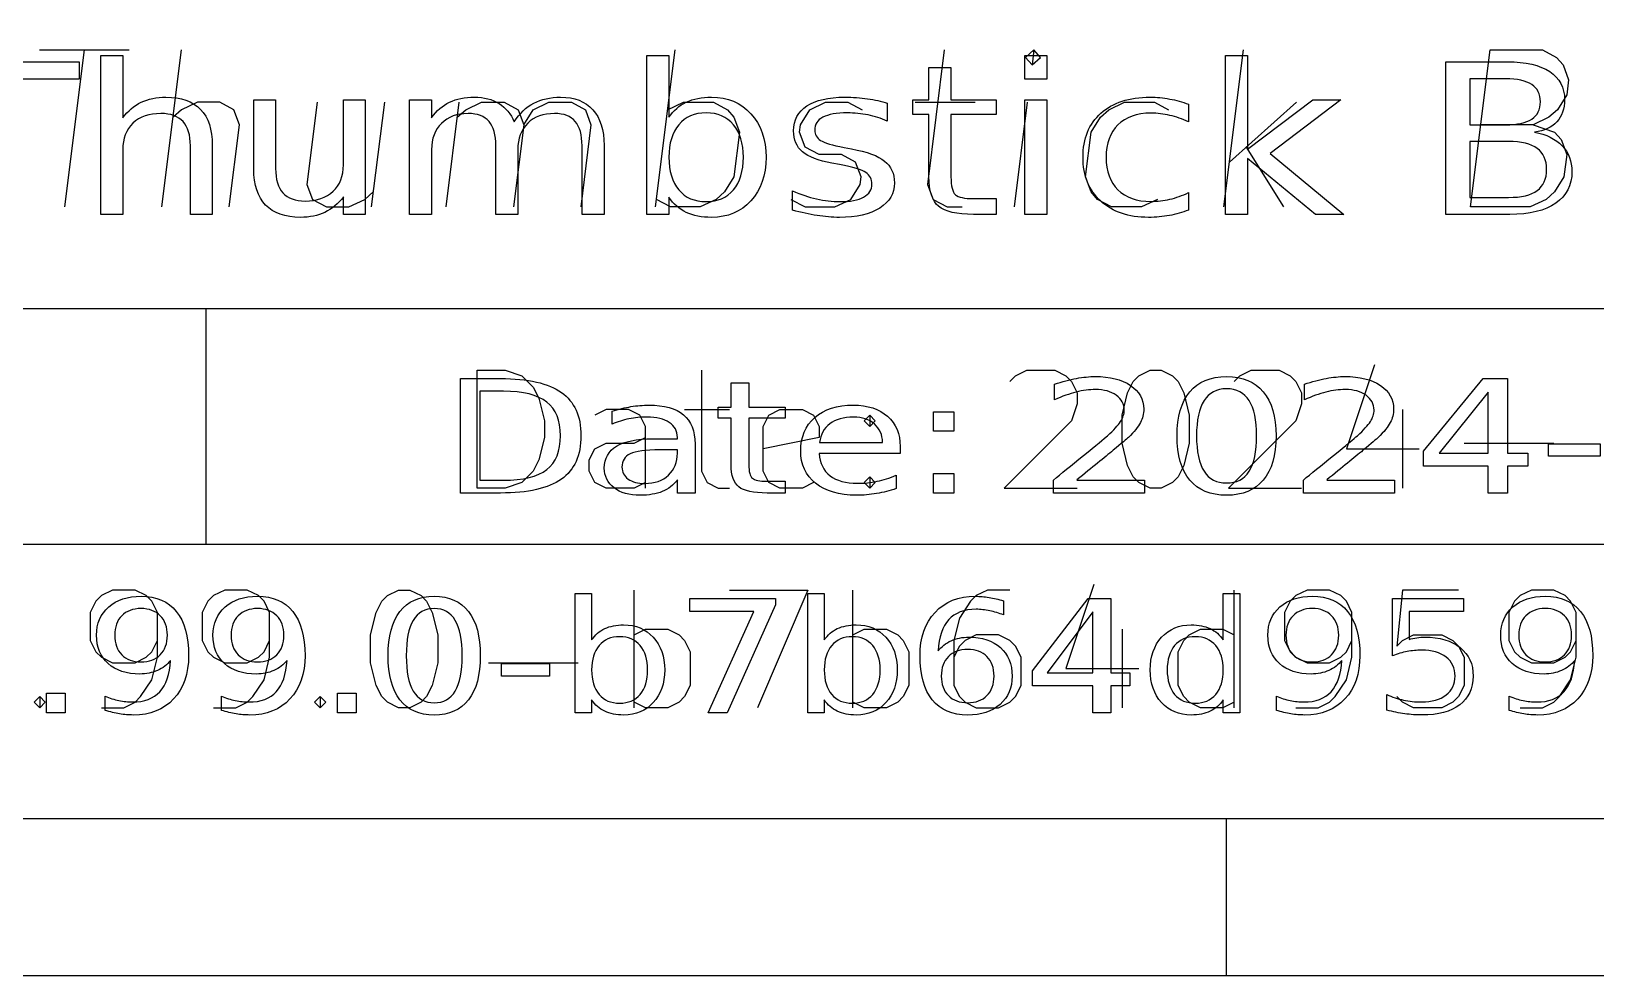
# Model space of a CAD drawing. Header units: millimetres. Extents: x 10 to 287, y 10 to 200.
# Drawn here: x 194.78 to 214.71, y 10 to 22.03 of the extents above; entities that cross this region are included whole.
import ezdxf

# ---------------------------------------------------------------- set-up
doc = ezdxf.new("R2010")
doc.units = ezdxf.units.MM
doc.layers.get('0').update_dxf_attribs({"linetype": 'CONTINUOUS'})

msp = doc.modelspace()

# ---------------------------------------------------------------- linework, layer by layer
at = {"color": 7}
for points in [[(10, 200.0072), (287.0022, 200.0072), (287.0022, 10), (10, 10)], [(12, 198.0072), (285.0022, 198.0072), (285.0022, 12), (12, 12)], [(177.0022, 44), (285.0022, 44), (285.0022, 12), (177.0022, 12)], [(207.43436, 21.72605), (207.71316, 21.72605), (207.71316, 21.42266), (207.43436, 21.42266)], [(209.99209, 21.72605), (210.27242, 21.72605), (210.27242, 20.52942), (211.10429, 21.15834), (211.46037, 21.15834), (210.56031, 20.47604), (211.49825, 19.69998), (211.13459, 19.69998), (210.27242, 20.41223), (210.27242, 19.69998), (209.99209, 19.69998)], [(193.47742, 21.64402), (195.39117, 21.64402), (195.39117, 21.42266), (194.58809, 21.42266), (194.58809, 19.69998), (194.2805, 19.69998), (194.2805, 21.42266), (193.47742, 21.42266)], [(198.31409, 21.19349)], [(207.43436, 21.15834), (207.71316, 21.15834), (207.71316, 19.69998), (207.43436, 19.69998)], [(209.51782, 21.10238)], [(200.92933, 20.87839)], [(197.08526, 20.5802)], [(203.84928, 20.42786)], [(197.61248, 20.27552)], [(200.458, 16.2139), (200.458, 17.7139), (200.8152, 17.7139), (201.0295, 17.6424), (201.1723, 17.4996), (201.2437, 17.3567), (201.3152, 17.071), (201.3152, 16.8567), (201.2437, 16.571), (201.1723, 16.4282), (201.0295, 16.2853), (200.8152, 16.2139)], [(209.0295, 17.7139), (209.1723, 17.7139), (209.3152, 17.6424), (209.3866, 17.571), (209.458, 17.4282), (209.5295, 17.1424), (209.5295, 16.7853), (209.458, 16.4996), (209.3866, 16.3567), (209.3152, 16.2853), (209.1723, 16.2139), (209.0295, 16.2139), (208.8866, 16.2853), (208.8152, 16.3567), (208.7437, 16.4996), (208.6723, 16.7853), (208.6723, 17.1424), (208.7437, 17.4282), (208.8152, 17.571), (208.8866, 17.6424)], [(210.00377, 17.63432)], [(213.2717, 17.60795), (213.58188, 17.60795), (213.58188, 16.65776), (213.842, 16.65776), (213.842, 16.4937), (213.58188, 16.4937), (213.58188, 16.14995), (213.33642, 16.14995), (213.33642, 16.4937), (212.51334, 16.4937), (212.51334, 16.68413)], [(210.00377, 17.47807)], [(213.3364, 17.43608), (212.7136, 16.65776), (213.3364, 16.65776)], [(206.27302, 17.18413), (206.5307, 17.18413), (206.5307, 16.93608), (206.27302, 16.93608)], [(205.84683, 16.74177)], [(214.10455, 16.77788), (214.76278, 16.77788), (214.76278, 16.61772), (214.10455, 16.61772)], [(206.27302, 16.39799), (206.5307, 16.39799), (206.5307, 16.14995), (206.27302, 16.14995)], [(208.09751, 16.31602)], [(211.27984, 16.31602)], [(199.458, 14.9139), (199.6009, 14.9139), (199.7437, 14.8424), (199.8152, 14.771), (199.8866, 14.6282), (199.958, 14.3424), (199.958, 13.9853), (199.8866, 13.6996), (199.8152, 13.5567), (199.7437, 13.4853), (199.6009, 13.4139), (199.458, 13.4139), (199.3152, 13.4853), (199.2437, 13.5567), (199.1723, 13.6996), (199.1009, 13.9853), (199.1009, 14.3424), (199.1723, 14.6282), (199.2437, 14.771), (199.3152, 14.8424)], [(199.9116, 14.83438)], [(203.16558, 14.80804), (204.2582, 14.80804), (204.2582, 14.72404), (203.64132, 13.35001), (203.40117, 13.35001), (203.98163, 14.64201), (203.16558, 14.64201)], [(208.24061, 14.80804), (208.5297, 14.80804), (208.5297, 13.85785), (208.77212, 13.85785), (208.77212, 13.69378), (208.5297, 13.69378), (208.5297, 13.35003), (208.30093, 13.35003), (208.30093, 13.69378), (207.53382, 13.69378), (207.53382, 13.88421)], [(199.9116, 14.67813)], [(208.30091, 14.63617), (207.72045, 13.85785), (208.30091, 13.85785)], [(206.70636, 14.15765)], [(209.96149, 14.2777)], [(196.17733, 13.99844)], [(197.66034, 13.99844)], [(200.76749, 13.97793), (201.38096, 13.97793), (201.38096, 13.81778), (200.76749, 13.81778)], [(211.09622, 13.99847)], [(214.06224, 13.99847)], [(202.62951, 13.89593)], [(205.59211, 13.89593)], [(209.24787, 13.89593)], [(194.97203, 13.59805), (195.21218, 13.59805), (195.21218, 13.35), (194.97203, 13.35)], [(198.67899, 13.59805), (198.91914, 13.59805), (198.91914, 13.35), (198.67899, 13.35)]]:
    msp.add_lwpolyline(points, close=True, dxfattribs=at)
for points in [[(194.8844, 21.7956), (196.0273, 21.7956)], [(195.2058, 19.7956), (195.4558, 21.7956)], [(195.94428, 20.52421), (195.94428, 19.69998), (195.66396, 19.69998), (195.66396, 21.72605), (195.94428, 21.72605), (195.94428, 20.93177)], [(196.4439, 19.7956), (196.6939, 21.7956)], [(202.90074, 19.91874), (202.90074, 19.69998), (202.62042, 19.69998), (202.62042, 21.72605), (202.90074, 21.72605), (202.90074, 20.93698)], [(202.7296, 19.7956), (202.9796, 21.7956)], [(206.4082, 21.7956), (206.1939, 20.0813), (206.2654, 19.8908), (206.4439, 19.7956), (206.6344, 19.7956)], [(207.5511, 21.7956), (207.4439, 21.7003), (207.5273, 21.6051), (207.6344, 21.7003), (207.5511, 21.7956), (207.5273, 21.6051)], [(209.9677, 19.7956), (210.2177, 21.7956)], [(213.9082, 20.8432), (214.182, 20.7479), (214.2654, 20.6527), (214.3368, 20.4622), (214.3011, 20.1765), (214.182, 19.986), (214.0749, 19.8908), (213.8725, 19.7956), (213.1106, 19.7956), (213.3606, 21.7956), (214.0273, 21.7956), (214.2058, 21.7003), (214.2892, 21.6051), (214.3606, 21.4146), (214.3368, 21.2241), (214.2177, 21.0337), (214.1106, 20.9384), (213.9082, 20.8432), (213.2416, 20.8432)], [(206.21311, 20.18044), (206.21311, 20.97212), (206.00855, 20.97212), (206.00855, 21.15832), (206.21311, 21.15832), (206.21311, 21.57238), (206.49339, 21.5724)], [(206.49339, 21.5724), (206.49339, 21.15834), (207.06767, 21.15834), (207.06767, 20.97214), (206.49339, 20.97214), (206.49339, 20.18046)], [(213.61047, 19.69998), (212.7983, 19.69998), (212.79833, 21.64402)], [(212.79833, 21.64402), (213.5802, 21.64402)], [(213.10441, 21.42787), (213.10441, 20.84193), (213.55747, 20.84193)], [(213.55747, 21.42784), (213.10441, 21.42787)], [(197.3011, 19.7956), (197.432, 20.8432), (197.3606, 21.0337), (197.182, 21.1289), (196.8963, 21.1289), (196.6939, 21.0337), (196.5868, 20.9384)], [(197.61253, 20.27551), (197.61253, 21.15834), (197.89133, 21.15834), (197.89133, 20.28463)], [(198.4201, 21.1289), (198.2892, 20.0813), (198.3606, 19.8908), (198.5392, 19.7956), (198.8249, 19.7956), (199.0273, 19.8908), (199.1344, 19.986)], [(198.75497, 20.3315), (198.75497, 21.15834), (199.03378, 21.15834), (199.03378, 19.69998), (198.75497, 19.69998), (198.75497, 19.92395)], [(199.2773, 21.1289), (199.1106, 19.7956)], [(199.87775, 20.52419), (199.87775, 19.69996), (199.59743, 19.69996), (199.59743, 21.15832), (199.87775, 21.15832), (199.87775, 20.93175)], [(200.063, 19.7956), (200.2296, 21.1289)], [(200.2058, 20.9384), (200.313, 21.0337), (200.5154, 21.1289), (200.8011, 21.1289), (200.9796, 21.0337), (201.0511, 20.8432), (200.9201, 19.7956)], [(201.0511, 20.8432), (201.1701, 21.0337), (201.3725, 21.1289), (201.6582, 21.1289), (201.8368, 21.0337), (201.9082, 20.8432), (201.7773, 19.7956)], [(202.8844, 21.0337), (203.0868, 21.1289), (203.4677, 21.1289), (203.6463, 21.0337), (203.7296, 20.9384), (203.8011, 20.7479), (203.7296, 20.1765), (203.6106, 19.986), (203.5035, 19.8908), (203.3011, 19.7956), (202.9201, 19.7956), (202.7415, 19.8908)], [(204.4558, 19.8908), (204.6344, 19.7956), (205.0154, 19.7956), (205.2177, 19.8908), (205.3368, 20.0813), (205.3487, 20.1765), (205.2773, 20.367), (205.0987, 20.4622), (204.813, 20.4622), (204.6344, 20.5575), (204.563, 20.7479), (204.5749, 20.8432), (204.6939, 21.0337), (204.8963, 21.1289), (205.182, 21.1289), (205.3606, 21.0337)], [(206.0392, 21.1289), (206.8011, 21.1289)], [(207.3011, 19.7956), (207.4677, 21.1289)], [(209.1225, 19.8908), (208.9201, 19.7956), (208.5392, 19.7956), (208.3606, 19.8908), (208.2773, 19.986), (208.2058, 20.1765), (208.2773, 20.7479), (208.3963, 20.9384), (208.5035, 21.0337), (208.7058, 21.1289), (209.0868, 21.1289), (209.2654, 21.0337)], [(210.8963, 21.1289), (210.0392, 20.367)], [(205.68273, 21.11537), (205.68273, 20.8888)], [(205.68278, 21.11526), (205.68273, 21.11537)], [(209.51782, 21.10235), (209.51782, 20.87838)], [(197.08522, 20.5802), (197.08522, 19.69998), (196.80641, 19.69998), (196.80641, 20.57239)], [(200.97635, 20.52419), (200.97635, 19.69996), (200.69602, 19.69996), (200.69602, 20.57237)], [(202.07493, 20.58018), (202.07493, 19.69996), (201.79461, 19.69996), (201.79461, 20.57237)], [(205.13123, 20.55282), (205.22673, 20.53462)], [(210.2535, 20.5575), (210.7296, 19.7956)], [(213.10441, 20.62838), (213.10441, 19.91613), (213.59535, 19.91613)], [(213.59535, 20.6283), (213.10441, 20.62838)], [(205.07519, 20.33401), (204.97819, 20.35351)], [(204.47669, 19.75331), (204.47669, 20.00071)], [(209.51782, 19.97726), (209.51782, 19.75591)], [(206.78133, 19.90049), (207.06771, 19.90049), (207.06771, 19.69996), (206.78133, 19.69996)], [(177.0022, 18.5), (285.0022, 18.5)], [(197.0022, 18.5), (197.0022, 15.5)], [(211.8866, 17.7853), (211.5295, 16.7139), (212.458, 16.7139)], [(200.24766, 17.60801), (200.75445, 17.60801)], [(200.75445, 16.15001), (200.24766, 16.15001), (200.24766, 17.60801)], [(203.3152, 17.7139), (203.3152, 16.4282), (203.3866, 16.2853), (203.5295, 16.2139), (203.6723, 16.2139)], [(203.69267, 16.51027), (203.69267, 17.10402), (203.52781, 17.10402), (203.52781, 17.24367), (203.69267, 17.24367), (203.69267, 17.55421), (203.91856, 17.55428)], [(203.91856, 17.55428), (203.91856, 17.24374), (204.3814, 17.24374), (204.3814, 17.10409), (203.91856, 17.10409), (203.91856, 16.51034)], [(207.2437, 17.571), (207.3152, 17.6424), (207.458, 17.7139), (207.8152, 17.7139), (207.958, 17.6424), (208.0295, 17.571), (208.1009, 17.4282), (208.1009, 17.2853), (208.0295, 17.071), (207.1723, 16.2139), (208.1009, 16.2139)], [(207.81293, 17.33846), (207.81293, 17.53768)], [(210.1009, 17.571), (210.1723, 17.6424), (210.3152, 17.7139), (210.6723, 17.7139), (210.8152, 17.6424), (210.8866, 17.571), (210.958, 17.4282), (210.958, 17.2853), (210.8866, 17.071), (210.0295, 16.2139), (210.958, 16.2139)], [(210.99536, 17.33846), (210.99536, 17.53768)], [(200.49434, 17.44591), (200.49434, 16.31212), (200.79231, 16.31212)], [(200.79231, 17.44591), (200.49434, 17.44591)], [(202.6009, 16.2139), (202.6009, 16.9996), (202.5295, 17.1424), (202.3866, 17.2139), (202.1009, 17.2139), (201.958, 17.1424)], [(202.17836, 17.0278), (202.17836, 17.19381)], [(203.1009, 17.2139), (203.6723, 17.2139)], [(204.7437, 16.2853), (204.6009, 16.2139), (204.3152, 16.2139), (204.1723, 16.2853), (204.1009, 16.4282), (204.1009, 16.9996), (204.1723, 17.1424), (204.3152, 17.2139), (204.6009, 17.2139), (204.7437, 17.1424), (204.8152, 16.9996), (204.8152, 16.8567), (204.1009, 16.7139)], [(205.458, 17.1424), (205.5295, 17.071), (205.458, 16.9996), (205.3866, 17.071), (205.458, 17.1424), (205.458, 16.9996)], [(212.2437, 17.2139), (212.2437, 16.2139)], [(202.6009, 16.2853), (202.458, 16.2139), (202.1009, 16.2139), (201.958, 16.2853), (201.8866, 16.4282), (201.8866, 16.571), (201.958, 16.7139), (202.1009, 16.7853), (202.458, 16.7853), (202.6009, 16.8567)], [(202.69371, 16.84029), (203.00877, 16.84029), (203.00877, 16.85789)], [(203.23347, 16.77401), (203.23347, 16.14999), (203.00877, 16.14999), (203.00877, 16.316)], [(203.23347, 16.77382), (203.23347, 16.77401)], [(205.84683, 16.74178), (205.84683, 16.65388), (204.8137, 16.65388)], [(204.82102, 16.79347), (205.62213, 16.79448)], [(213.0295, 16.7853), (214.1723, 16.7853)], [(203.00881, 16.65973), (203.00881, 16.69973), (202.7853, 16.69981)], [(205.458, 16.3567), (205.5295, 16.2853), (205.458, 16.2139), (205.3866, 16.2853), (205.458, 16.3567), (205.458, 16.2139)], [(205.79432, 16.37558), (205.79432, 16.20566)], [(204.1506, 16.30036), (204.38141, 16.30036), (204.38141, 16.14997), (204.1506, 16.14997)], [(208.09749, 16.31596), (208.95843, 16.31596), (208.95843, 16.14995), (207.80074, 16.14995), (207.80074, 16.31596)], [(211.27991, 16.31596), (212.14086, 16.31596), (212.14086, 16.14995), (210.98316, 16.14995), (210.98316, 16.31596)], [(177.0022, 15.5), (285.0022, 15.5)], [(208.3152, 14.9853), (207.958, 13.9139), (208.8866, 13.9139)], [(195.6723, 13.4139), (195.958, 13.4139), (196.1009, 13.4853), (196.1723, 13.5567), (196.3152, 13.771), (196.3866, 14.0567), (196.3866, 14.6282), (196.3152, 14.771), (196.2437, 14.8424), (196.1009, 14.9139), (195.8152, 14.9139), (195.6723, 14.8424), (195.6009, 14.771), (195.5295, 14.6282), (195.5295, 14.271), (195.6009, 14.1282), (195.6723, 14.0567), (195.8152, 13.9853), (196.1009, 13.9853), (196.2437, 14.0567), (196.3152, 14.1282), (196.3866, 14.271)], [(197.1009, 13.4139), (197.3866, 13.4139), (197.5295, 13.4853), (197.6009, 13.5567), (197.7437, 13.771), (197.8152, 14.0567), (197.8152, 14.6282), (197.7437, 14.771), (197.6723, 14.8424), (197.5295, 14.9139), (197.2437, 14.9139), (197.1009, 14.8424), (197.0295, 14.771), (196.958, 14.6282), (196.958, 14.271), (197.0295, 14.1282), (197.1009, 14.0567), (197.2437, 13.9853), (197.5295, 13.9853), (197.6723, 14.0567), (197.7437, 14.1282), (197.8152, 14.271)], [(201.91702, 13.51417), (201.91702, 13.3501), (201.70647, 13.3501), (201.70647, 14.86964), (201.91702, 14.86964), (201.91702, 14.27777)], [(202.458, 13.4139), (202.458, 14.9139)], [(203.6723, 14.9139), (204.6723, 14.9139), (204.0295, 13.4139)], [(204.87963, 13.51417), (204.87963, 13.3501), (204.66907, 13.3501), (204.66907, 14.86964), (204.87963, 14.86964), (204.87963, 14.27777)], [(205.2437, 13.4139), (205.2437, 14.9139)], [(207.2437, 14.9139), (206.958, 14.9139), (206.8152, 14.8424), (206.7437, 14.771), (206.6009, 14.5567), (206.5295, 14.271), (206.5295, 13.6996), (206.6009, 13.5567), (206.6723, 13.4853), (206.8152, 13.4139), (207.1009, 13.4139), (207.2437, 13.4853), (207.3152, 13.5567), (207.3866, 13.6996), (207.3866, 14.0567), (207.3152, 14.1996), (207.2437, 14.271), (207.1009, 14.3424), (206.8152, 14.3424), (206.6723, 14.271), (206.6009, 14.1996), (206.5295, 14.0567)], [(207.16276, 14.77595), (207.16276, 14.77582)], [(207.16276, 14.77582), (207.16276, 14.59613)], [(209.96149, 14.27777), (209.96149, 14.86957), (210.17091, 14.86957), (210.17091, 13.35003), (209.96149, 13.35003), (209.96149, 13.5141)], [(210.1009, 13.4139), (210.1009, 14.9139)], [(210.8866, 13.4139), (211.1723, 13.4139), (211.3152, 13.4853), (211.3866, 13.5567), (211.5295, 13.771), (211.6009, 14.0567), (211.6009, 14.6282), (211.5295, 14.771), (211.458, 14.8424), (211.3152, 14.9139), (211.0295, 14.9139), (210.8866, 14.8424), (210.8152, 14.771), (210.7437, 14.6282), (210.7437, 14.271), (210.8152, 14.1282), (210.8866, 14.0567), (211.0295, 13.9853), (211.3152, 13.9853), (211.458, 14.0567), (211.5295, 14.1282), (211.6009, 14.271)], [(212.11715, 14.80804), (213.0197, 14.80804), (213.0197, 14.64203), (212.3277, 14.64203), (212.3277, 14.2846)], [(212.11715, 14.07588), (212.11715, 14.80804)], [(212.958, 14.9139), (212.2437, 14.9139), (212.1723, 14.1996), (212.2437, 14.271), (212.3866, 14.3424), (212.7437, 14.3424), (212.8866, 14.271), (212.958, 14.1996), (213.0295, 14.0567), (213.0295, 13.6996), (212.958, 13.5567), (212.8866, 13.4853), (212.7437, 13.4139), (212.3866, 13.4139), (212.2437, 13.4853), (212.1723, 13.5567)], [(213.7437, 13.4139), (214.0295, 13.4139), (214.1723, 13.4853), (214.2437, 13.5567), (214.3866, 13.771), (214.458, 14.0567), (214.458, 14.6282), (214.3866, 14.771), (214.3152, 14.8424), (214.1723, 14.9139), (213.8866, 14.9139), (213.7437, 14.8424), (213.6723, 14.771), (213.6009, 14.6282), (213.6009, 14.271), (213.6723, 14.1282), (213.7437, 14.0567), (213.8866, 13.9853), (214.1723, 13.9853), (214.3152, 14.0567), (214.3866, 14.1282), (214.458, 14.271)], [(202.458, 14.3424), (202.6009, 14.4139), (202.8866, 14.4139), (203.0295, 14.3424), (203.1009, 14.271), (203.1723, 14.1282), (203.1723, 13.6996), (203.1009, 13.5567), (203.0295, 13.4853), (202.8866, 13.4139), (202.6009, 13.4139), (202.458, 13.4853)], [(205.2437, 14.3424), (205.3866, 14.4139), (205.6723, 14.4139), (205.8152, 14.3424), (205.8866, 14.271), (205.958, 14.1282), (205.958, 13.6996), (205.8866, 13.5567), (205.8152, 13.4853), (205.6723, 13.4139), (205.3866, 13.4139), (205.2437, 13.4853)], [(208.6723, 14.4139), (208.6723, 13.4139)], [(210.1009, 13.4853), (209.958, 13.4139), (209.6723, 13.4139), (209.5295, 13.4853), (209.458, 13.5567), (209.3866, 13.6996), (209.3866, 14.1282), (209.458, 14.271), (209.5295, 14.3424), (209.6723, 14.4139), (209.958, 14.4139), (210.1009, 14.3424)], [(200.6009, 13.9853), (201.7437, 13.9853)], [(194.8866, 13.5567), (194.958, 13.4853), (194.8866, 13.4139), (194.8152, 13.4853), (194.8866, 13.5567), (194.8866, 13.4139)], [(195.7198, 13.38028), (195.7198, 13.55996)], [(197.20281, 13.38028), (197.20281, 13.55996)], [(198.458, 13.5567), (198.5295, 13.4853), (198.458, 13.4139), (198.3866, 13.4853), (198.458, 13.5567), (198.458, 13.4139)], [(210.63869, 13.38031), (210.63869, 13.55999)], [(212.04544, 13.38441), (212.04544, 13.58266)], [(213.60471, 13.38031), (213.60471, 13.55999)], [(195.7198, 13.38017), (195.7198, 13.38028)], [(197.20281, 13.38017), (197.20281, 13.38028)], [(210.63869, 13.3802), (210.63869, 13.38031)], [(213.60471, 13.3802), (213.60471, 13.38031)], [(210, 12), (210, 10)]]:
    msp.add_lwpolyline(points, dxfattribs=at)
for points in [[(213.5802, 21.64402), (213.813547, 21.64402), (213.993357, 21.602353), (214.11963, 21.51902)], [(213.89082, 21.35494), (213.818093, 21.40354), (213.706977, 21.42784), (213.55747, 21.42784)], [(214.00144, 21.13489), (214.00144, 21.232983), (213.964567, 21.306333), (213.89082, 21.35494)], [(214.11963, 21.51902), (214.245897, 21.435687), (214.30903, 21.317193), (214.30903, 21.16354)], [(195.94428, 20.93177), (196.010947, 21.019443), (196.089233, 21.084983), (196.17914, 21.12839)], [(196.17914, 21.12839), (196.270053, 21.17179), (196.374607, 21.19349), (196.4928, 21.19349)], [(196.4928, 21.19349), (196.68776, 21.19349), (196.835243, 21.141407), (196.93525, 21.03724)], [(199.87775, 20.93175), (199.941417, 21.021163), (200.017683, 21.087137), (200.10655, 21.12967)], [(200.10655, 21.12967), (200.19545, 21.172203), (200.301013, 21.19347), (200.42324, 21.19347)], [(200.42324, 21.19347), (200.54648, 21.19347), (200.651033, 21.16657), (200.7369, 21.11277)], [(201.17942, 21.11667), (201.276393, 21.16787), (201.39054, 21.19347), (201.52186, 21.19347)], [(201.52186, 21.19347), (201.69864, 21.19347), (201.835013, 21.140083), (201.93098, 21.03331)], [(202.90074, 20.93698), (202.95934, 21.023787), (203.03308, 21.088023), (203.12196, 21.12969)], [(203.12196, 21.12969), (203.211867, 21.172223), (203.318947, 21.19349), (203.4432, 21.19349)], [(203.4432, 21.19349), (203.649273, 21.19349), (203.816453, 21.123177), (203.94474, 20.98255)], [(204.65848, 21.08138), (204.771613, 21.156033), (204.932227, 21.19336), (205.14032, 21.19336)], [(205.14032, 21.19336), (205.24336, 21.19336), (205.340337, 21.18686), (205.43125, 21.17386)], [(205.43125, 21.17386), (205.522163, 21.16086), (205.606007, 21.141327), (205.68278, 21.11526)], [(208.4026, 20.98905), (208.555133, 21.125337), (208.763733, 21.19348), (209.0284, 21.19348)], [(209.0284, 21.19348), (209.11426, 21.19348), (209.198103, 21.18568), (209.27993, 21.17008)], [(209.27993, 21.17008), (209.36175, 21.155347), (209.441047, 21.13278), (209.51782, 21.10238)], [(213.89082, 20.91353), (213.964567, 20.96213), (214.00144, 21.035917), (214.00144, 21.13489)], [(214.30903, 21.16354), (214.30903, 21.04462), (214.276697, 20.950003), (214.21203, 20.87969)], [(196.43067, 20.98516), (196.280157, 20.98516), (196.161463, 20.943927), (196.07459, 20.86146)], [(196.71251, 20.88229), (196.649843, 20.95087), (196.555897, 20.98516), (196.43067, 20.98516)], [(196.93525, 21.03724), (197.035257, 20.93394), (197.08526, 20.781593), (197.08526, 20.5802)], [(200.34293, 20.98514), (200.200497, 20.98514), (200.08736, 20.943473), (200.00352, 20.86014)], [(200.60962, 20.88357), (200.55202, 20.951283), (200.463123, 20.98514), (200.34293, 20.98514)], [(200.7369, 21.11277), (200.823773, 21.05897), (200.887917, 20.980843), (200.92933, 20.87839)], [(200.9294, 20.87838), (200.9991, 20.986027), (201.08244, 21.065457), (201.17942, 21.11667)], [(201.44456, 20.98514), (201.300107, 20.98514), (201.185957, 20.943907), (201.10211, 20.86144)], [(201.70821, 20.88357), (201.65061, 20.951283), (201.562727, 20.98514), (201.44456, 20.98514)], [(201.93098, 21.03331), (202.026947, 20.92741), (202.07493, 20.776367), (202.07493, 20.58018)], [(203.37501, 20.99297), (203.227523, 20.99297), (203.111353, 20.942623), (203.0265, 20.84193)], [(203.722, 20.84193), (203.63816, 20.942623), (203.522497, 20.99297), (203.37501, 20.99297)], [(203.94474, 20.98255), (204.07404, 20.841923), (204.13869, 20.657027), (204.13869, 20.42786)], [(204.48877, 20.76367), (204.48877, 20.900823), (204.54534, 21.006727), (204.65848, 21.08138)], [(204.86147, 20.9382), (204.792777, 20.901733), (204.75843, 20.847047), (204.75843, 20.77414)], [(205.17361, 20.9929), (205.035217, 20.9929), (204.93117, 20.974667), (204.86147, 20.9382)], [(205.43726, 20.9669), (205.352407, 20.984233), (205.264523, 20.9929), (205.17361, 20.9929)], [(205.68273, 20.8888), (205.603937, 20.923533), (205.522113, 20.949567), (205.43726, 20.9669)], [(208.17531, 20.42785), (208.17531, 20.665697), (208.251073, 20.852763), (208.4026, 20.98905)], [(209.04052, 20.99028), (208.8597, 20.99028), (208.719287, 20.9408), (208.61928, 20.84184)], [(209.27993, 20.96168), (209.201137, 20.980747), (209.121333, 20.99028), (209.04052, 20.99028)], [(209.51782, 20.87838), (209.439027, 20.915713), (209.35973, 20.94348), (209.27993, 20.96168)], [(196.07459, 20.86146), (195.987717, 20.778993), (195.94428, 20.666577), (195.94428, 20.52421)], [(196.80641, 20.57239), (196.80641, 20.710417), (196.77511, 20.813717), (196.71251, 20.88229)], [(200.00352, 20.86014), (199.919673, 20.777673), (199.87775, 20.66569), (199.87775, 20.52419)], [(200.69602, 20.57237), (200.69602, 20.712997), (200.66722, 20.81673), (200.60962, 20.88357)], [(201.10211, 20.86144), (201.01827, 20.778973), (200.97635, 20.666557), (200.97635, 20.52419)], [(201.79461, 20.57237), (201.79461, 20.71213), (201.76581, 20.815863), (201.70821, 20.88357)], [(203.0265, 20.84193), (202.94266, 20.742097), (202.90074, 20.604073), (202.90074, 20.42786)], [(203.84928, 20.42786), (203.84928, 20.604073), (203.806853, 20.742097), (203.722, 20.84193)], [(204.60393, 20.49674), (204.527157, 20.561873), (204.48877, 20.65085), (204.48877, 20.76367)], [(204.75843, 20.77414), (204.75843, 20.718607), (204.783197, 20.674767), (204.83273, 20.64262)], [(208.61928, 20.84184), (208.519273, 20.743747), (208.46927, 20.605723), (208.46927, 20.42777)], [(213.55747, 20.84193), (213.706977, 20.84193), (213.818093, 20.865797), (213.89082, 20.91353)], [(214.21203, 20.87969), (214.147363, 20.809377), (214.052407, 20.765537), (213.92716, 20.74817)], [(213.92716, 20.74817), (214.077673, 20.72037), (214.194347, 20.66221), (214.27718, 20.57369)], [(204.83273, 20.64262), (204.882197, 20.611353), (204.981697, 20.58142), (205.13123, 20.55282)], [(205.22673, 20.53462), (205.424723, 20.498153), (205.565137, 20.446503), (205.64797, 20.37967)], [(213.96053, 20.5411), (213.881737, 20.599233), (213.76001, 20.6283), (213.59535, 20.6283)], [(214.08023, 20.27287), (214.08023, 20.394397), (214.04033, 20.483807), (213.96053, 20.5411)], [(214.27718, 20.57369), (214.361027, 20.486017), (214.40295, 20.376207), (214.40295, 20.24426)], [(198.62315, 19.99426), (198.71103, 20.076727), (198.75497, 20.18914), (198.75497, 20.3315)], [(202.90074, 20.42786), (202.90074, 20.25164), (202.94266, 20.113183), (203.0265, 20.01249)], [(203.722, 20.01249), (203.806853, 20.113183), (203.84928, 20.25164), (203.84928, 20.42786)], [(204.13869, 20.42786), (204.13869, 20.198687), (204.07404, 20.013787), (203.94474, 19.87316)], [(204.97819, 20.35351), (204.80545, 20.384777), (204.680697, 20.43252), (204.60393, 20.49674)], [(205.41006, 20.23375), (205.359527, 20.268483), (205.247903, 20.301903), (205.07519, 20.33401)], [(205.64797, 20.37967), (205.731817, 20.31367), (205.77374, 20.22122), (205.77374, 20.10232)], [(208.40109, 19.86925), (208.25057, 20.00727), (208.17531, 20.19347), (208.17531, 20.42785)], [(208.46927, 20.42777), (208.46927, 20.249817), (208.519273, 20.11136), (208.61928, 20.0124)], [(197.764, 19.81849), (197.662987, 19.922657), (197.61248, 20.075), (197.61248, 20.27552)], [(197.89133, 20.28463), (197.89133, 20.146603), (197.92263, 20.04287), (197.98523, 19.97343)], [(205.48736, 20.084), (205.48736, 20.149133), (205.461593, 20.19905), (205.41006, 20.23375)], [(206.33584, 19.80283), (206.25402, 19.872277), (206.21311, 19.998147), (206.21311, 20.18044)], [(206.49339, 20.18046), (206.49339, 20.061533), (206.51209, 19.985143), (206.54949, 19.95129)], [(213.96053, 20.00333), (214.04033, 20.06233), (214.08023, 20.152177), (214.08023, 20.27287)], [(214.40295, 20.24426), (214.40295, 20.070647), (214.334257, 19.93653), (214.19687, 19.84191)], [(197.98523, 19.97343), (198.04783, 19.90485), (198.141773, 19.87056), (198.26706, 19.87056)], [(198.26706, 19.87056), (198.417573, 19.87056), (198.53627, 19.911793), (198.62315, 19.99426)], [(203.0265, 20.01249), (203.111353, 19.912663), (203.227523, 19.86275), (203.37501, 19.86275)], [(203.37501, 19.86275), (203.522497, 19.86275), (203.63816, 19.912663), (203.722, 20.01249)], [(204.47669, 20.00071), (204.579723, 19.95471), (204.681243, 19.919987), (204.78125, 19.89654)], [(205.38129, 19.91994), (205.452003, 19.959007), (205.48736, 20.013693), (205.48736, 20.084)], [(205.77374, 20.10232), (205.77374, 19.966907), (205.71111, 19.8597), (205.58585, 19.7807)], [(206.54949, 19.95129), (206.58789, 19.917423), (206.66517, 19.90049), (206.78133, 19.90049)], [(208.61928, 20.0124), (208.719287, 19.914307), (208.8597, 19.86526), (209.04052, 19.86526)], [(209.27993, 19.89266), (209.35973, 19.911727), (209.439027, 19.939927), (209.51782, 19.97726)], [(213.59535, 19.91613), (213.76001, 19.91613), (213.881737, 19.945197), (213.96053, 20.00333)], [(198.20797, 19.66223), (198.01301, 19.66223), (197.86502, 19.714317), (197.764, 19.81849)], [(198.75497, 19.92395), (198.68729, 19.835403), (198.608497, 19.76943), (198.51859, 19.72603)], [(203.12196, 19.72472), (203.033067, 19.767253), (202.959327, 19.831927), (202.90074, 19.91874)], [(203.94474, 19.87316), (203.816453, 19.732533), (203.649273, 19.66222), (203.4432, 19.66222)], [(204.78731, 19.68561), (204.689323, 19.700343), (204.585783, 19.72291), (204.47669, 19.75331)], [(204.78125, 19.89654), (204.881257, 19.87394), (204.980253, 19.86264), (205.07824, 19.86264)], [(205.58585, 19.7807), (205.461597, 19.701707), (205.290373, 19.66221), (205.07218, 19.66221)], [(205.07824, 19.86264), (205.20956, 19.86264), (205.310577, 19.88174), (205.38129, 19.91994)], [(206.78133, 19.69996), (206.566163, 19.69996), (206.417667, 19.73425), (206.33584, 19.80283)], [(209.01022, 19.66221), (208.754647, 19.66221), (208.551603, 19.731223), (208.40109, 19.86925)], [(209.04052, 19.86526), (209.121333, 19.86526), (209.201137, 19.874393), (209.27993, 19.89266)], [(209.51782, 19.75591), (209.44004, 19.724643), (209.359227, 19.70121), (209.27538, 19.68561)], [(214.19687, 19.84191), (214.05949, 19.74729), (213.864023, 19.69998), (213.61047, 19.69998)], [(198.51859, 19.72603), (198.429697, 19.683497), (198.326157, 19.66223), (198.20797, 19.66223)], [(203.4432, 19.66222), (203.318947, 19.66222), (203.211867, 19.683053), (203.12196, 19.72472)], [(205.07218, 19.66221), (204.981267, 19.66221), (204.88631, 19.67001), (204.78731, 19.68561)], [(209.27538, 19.68561), (209.192547, 19.67001), (209.10416, 19.66221), (209.01022, 19.66221)], [(200.75445, 17.60801), (201.107783, 17.60801), (201.367083, 17.549093), (201.53235, 17.43126)], [(207.81293, 17.53768), (207.91225, 17.569613), (208.00506, 17.593713), (208.09136, 17.60998)], [(208.09136, 17.60998), (208.17766, 17.626247), (208.25663, 17.63438), (208.32827, 17.63438)], [(208.32827, 17.63438), (208.51715, 17.63438), (208.667763, 17.59662), (208.78011, 17.5211)], [(209.53483, 17.43999), (209.64311, 17.569543), (209.799423, 17.63432), (210.00377, 17.63432)], [(210.00377, 17.63432), (210.208117, 17.63432), (210.364023, 17.569543), (210.47149, 17.43999)], [(210.99536, 17.53768), (211.09468, 17.569613), (211.18749, 17.593713), (211.27379, 17.60998)], [(211.27379, 17.60998), (211.36009, 17.626247), (211.43906, 17.63438), (211.5107, 17.63438)], [(211.5107, 17.63438), (211.69958, 17.63438), (211.850193, 17.59662), (211.96254, 17.5211)], [(201.34429, 17.30919), (201.22787, 17.400337), (201.043877, 17.44591), (200.79231, 17.44591)], [(201.53235, 17.43126), (201.697617, 17.314073), (201.78025, 17.13048), (201.78025, 16.88048)], [(208.0877, 17.43616), (208.002213, 17.414693), (207.910623, 17.382127), (207.81293, 17.33846)], [(208.33316, 17.46836), (208.255813, 17.46836), (208.173993, 17.457627), (208.0877, 17.43616)], [(208.59815, 17.39506), (208.530583, 17.443927), (208.442253, 17.46836), (208.33316, 17.46836)], [(208.70073, 17.20561), (208.70073, 17.283083), (208.666537, 17.346233), (208.59815, 17.39506)], [(208.78011, 17.5211), (208.892463, 17.44558), (208.94864, 17.34467), (208.94864, 17.21837)], [(209.37363, 16.87749), (209.37363, 17.123583), (209.427363, 17.311083), (209.53483, 17.43999)], [(210.00377, 17.47807), (209.876763, 17.47807), (209.781103, 17.42794), (209.71679, 17.32768)], [(210.29075, 17.32768), (210.227283, 17.42794), (210.131623, 17.47807), (210.00377, 17.47807)], [(210.47149, 17.43999), (210.579763, 17.311083), (210.6339, 17.123583), (210.6339, 16.87749)], [(211.27013, 17.43616), (211.184643, 17.414693), (211.093053, 17.382127), (210.99536, 17.33846)], [(211.51558, 17.46836), (211.43824, 17.46836), (211.356423, 17.457627), (211.27013, 17.43616)], [(211.78058, 17.39506), (211.713007, 17.443927), (211.624673, 17.46836), (211.51558, 17.46836)], [(211.88316, 17.20561), (211.88316, 17.283083), (211.848967, 17.346233), (211.78058, 17.39506)], [(211.96254, 17.5211), (212.074893, 17.44558), (212.13107, 17.34467), (212.13107, 17.21837)], [(201.52014, 16.88048), (201.52014, 17.075787), (201.461523, 17.21869), (201.34429, 17.30919)], [(202.17836, 17.19381), (202.260587, 17.21921), (202.340373, 17.238077), (202.41772, 17.25041)], [(202.41772, 17.25041), (202.49506, 17.26341), (202.570367, 17.26991), (202.64364, 17.26991)], [(202.64364, 17.26991), (202.841473, 17.26991), (202.989237, 17.228897), (203.08693, 17.14687)], [(203.08693, 17.14687), (203.184623, 17.064837), (203.23347, 16.940487), (203.23347, 16.77382)], [(204.75997, 17.11189), (204.88127, 17.217357), (205.0445, 17.27009), (205.24966, 17.27009)], [(205.24966, 17.27009), (205.433653, 17.27009), (205.578977, 17.222567), (205.68563, 17.12752)], [(208.65313, 17.0601), (208.684863, 17.109567), (208.70073, 17.15807), (208.70073, 17.20561)], [(208.94864, 17.21837), (208.94864, 17.158437), (208.934407, 17.10147), (208.90594, 17.04747)], [(209.71679, 17.32768), (209.653257, 17.228073), (209.62149, 17.07801), (209.62149, 16.87749)], [(210.38725, 16.87749), (210.38725, 17.07801), (210.355083, 17.228073), (210.29075, 17.32768)], [(211.83556, 17.0601), (211.867293, 17.109567), (211.88316, 17.15807), (211.88316, 17.20561)], [(212.13107, 17.21837), (212.13107, 17.158437), (212.116803, 17.10147), (212.08827, 17.04747)], [(202.39207, 17.0952), (202.317983, 17.0802), (202.246747, 17.057733), (202.17836, 17.0278)], [(202.62044, 17.1177), (202.54228, 17.1177), (202.466157, 17.1102), (202.39207, 17.0952)], [(202.90619, 17.0493), (202.838623, 17.0949), (202.743373, 17.1177), (202.62044, 17.1177)], [(203.00877, 16.85789), (203.00877, 16.940577), (202.974577, 17.00438), (202.90619, 17.0493)], [(204.57923, 16.68611), (204.57923, 16.865143), (204.639477, 17.00707), (204.75997, 17.11189)], [(204.95047, 17.03273), (204.87557, 16.976063), (204.83242, 16.89631), (204.82102, 16.79347)], [(205.25211, 17.11773), (205.12673, 17.11773), (205.026183, 17.089397), (204.95047, 17.03273)], [(205.51833, 17.02983), (205.45157, 17.08843), (205.36283, 17.11773), (205.25211, 17.11773)], [(205.62213, 16.79448), (205.620797, 16.892787), (205.586197, 16.971237), (205.51833, 17.02983)], [(205.68563, 17.12752), (205.793097, 17.033113), (205.84683, 16.90453), (205.84683, 16.74177)], [(208.48827, 16.88042), (208.567237, 16.95138), (208.62219, 17.011273), (208.65313, 17.0601)], [(208.90594, 17.04747), (208.878273, 16.99407), (208.82739, 16.930917), (208.75329, 16.85801)], [(211.6707, 16.88042), (211.749667, 16.95138), (211.80462, 17.011273), (211.83556, 17.0601)], [(212.08827, 17.04747), (212.060603, 16.99407), (212.009723, 16.930917), (211.93563, 16.85801)], [(201.34429, 16.44884), (201.461523, 16.53998), (201.52014, 16.68386), (201.52014, 16.88048)], [(201.78025, 16.88048), (201.78025, 16.629173), (201.69721, 16.4446), (201.53113, 16.32676)], [(202.07823, 16.46827), (202.07823, 16.591317), (202.12952, 16.68409), (202.2321, 16.74659)], [(202.2321, 16.74659), (202.335493, 16.809057), (202.489363, 16.84029), (202.69371, 16.84029)], [(208.18297, 16.62749), (208.344983, 16.75835), (208.44675, 16.84266), (208.48827, 16.88042)], [(208.75329, 16.85801), (208.732957, 16.839143), (208.668233, 16.784457), (208.55912, 16.69395)], [(209.53483, 16.31499), (209.427363, 16.444543), (209.37363, 16.632043), (209.37363, 16.87749)], [(209.62149, 16.87749), (209.62149, 16.677617), (209.653257, 16.52755), (209.71679, 16.42729)], [(210.29075, 16.42729), (210.355083, 16.52755), (210.38725, 16.677617), (210.38725, 16.87749)], [(210.6339, 16.87749), (210.6339, 16.632043), (210.579763, 16.444543), (210.47149, 16.31499)], [(211.3654, 16.62749), (211.527413, 16.75835), (211.62918, 16.84266), (211.6707, 16.88042)], [(211.93563, 16.85801), (211.915297, 16.839143), (211.850573, 16.784457), (211.74146, 16.69395)], [(202.40795, 16.65001), (202.33793, 16.61681), (202.30292, 16.56017), (202.30292, 16.48009)], [(202.7853, 16.69981), (202.603747, 16.69981), (202.477963, 16.68321), (202.40795, 16.65001)], [(202.89524, 16.37751), (202.970953, 16.44847), (203.00881, 16.542543), (203.00881, 16.65973)], [(204.76973, 16.274), (204.64273, 16.37556), (204.57923, 16.51293), (204.57923, 16.68611)], [(204.8137, 16.65388), (204.823433, 16.530187), (204.869837, 16.435787), (204.95291, 16.37068)], [(207.80074, 16.31596), (207.89436, 16.393433), (208.02177, 16.497277), (208.18297, 16.62749)], [(208.55912, 16.69395), (208.450027, 16.60411), (208.296157, 16.478133), (208.09751, 16.31602)], [(210.98316, 16.31596), (211.076787, 16.393433), (211.2042, 16.497277), (211.3654, 16.62749)], [(211.74146, 16.69395), (211.632367, 16.60411), (211.478493, 16.478133), (211.27984, 16.31602)], [(200.79231, 16.31212), (201.043877, 16.31212), (201.22787, 16.357693), (201.34429, 16.44884)], [(202.20157, 16.21534), (202.119343, 16.278473), (202.07823, 16.362783), (202.07823, 16.46827)], [(202.30292, 16.48009), (202.30292, 16.41629), (202.328987, 16.365507), (202.38112, 16.32774)], [(202.59605, 16.27204), (202.72061, 16.27204), (202.82034, 16.307197), (202.89524, 16.37751)], [(203.79157, 16.22707), (203.725637, 16.279137), (203.69267, 16.373537), (203.69267, 16.51027)], [(203.91856, 16.51034), (203.91856, 16.421147), (203.933627, 16.363853), (203.96376, 16.33846)], [(204.95291, 16.37068), (205.03677, 16.306213), (205.15319, 16.27398), (205.30217, 16.27398)], [(205.55252, 16.29938), (205.633933, 16.316313), (205.714533, 16.341713), (205.79432, 16.37558)], [(209.71679, 16.42729), (209.781123, 16.327683), (209.876783, 16.27788), (210.00377, 16.27788)], [(210.00377, 16.27788), (210.13159, 16.27788), (210.22725, 16.327683), (210.29075, 16.42729)], [(201.53113, 16.32676), (201.36505, 16.208927), (201.106157, 16.15001), (200.75445, 16.15001)], [(202.53617, 16.12164), (202.396143, 16.12164), (202.28461, 16.152873), (202.20157, 16.21534)], [(202.38112, 16.32774), (202.434053, 16.290607), (202.505697, 16.27204), (202.59605, 16.27204)], [(202.81705, 16.16854), (202.740517, 16.137273), (202.64689, 16.12164), (202.53617, 16.12164)], [(203.00877, 16.316), (202.957503, 16.2496), (202.893597, 16.200447), (202.81705, 16.16854)], [(204.1506, 16.14997), (203.977193, 16.14997), (203.857517, 16.17567), (203.79157, 16.22707)], [(203.96376, 16.33846), (203.994693, 16.31306), (204.056973, 16.30036), (204.1506, 16.30036)], [(205.28874, 16.12166), (205.070553, 16.12166), (204.89755, 16.17244), (204.76973, 16.274)], [(205.54641, 16.14316), (205.461743, 16.128827), (205.375853, 16.12166), (205.28874, 16.12166)], [(205.30217, 16.27398), (205.38847, 16.27398), (205.47192, 16.282447), (205.55252, 16.29938)], [(205.79432, 16.20566), (205.71372, 16.178327), (205.631083, 16.157493), (205.54641, 16.14316)], [(210.00377, 16.12163), (209.799423, 16.12163), (209.64311, 16.186083), (209.53483, 16.31499)], [(210.47149, 16.31499), (210.364023, 16.186083), (210.208117, 16.12163), (210.00377, 16.12163)], [(195.76532, 14.69863), (195.868513, 14.789123), (196.00585, 14.83437), (196.17733, 14.83437)], [(196.17733, 14.83437), (196.37385, 14.83437), (196.523707, 14.76959), (196.6269, 14.64003)], [(197.24833, 14.69863), (197.351523, 14.789123), (197.48886, 14.83437), (197.66034, 14.83437)], [(197.66034, 14.83437), (197.85686, 14.83437), (198.006717, 14.76959), (198.10991, 14.64003)], [(199.47455, 14.64004), (199.57547, 14.7696), (199.721153, 14.83438), (199.9116, 14.83438)], [(199.9116, 14.83438), (200.102053, 14.83438), (200.24736, 14.7696), (200.34752, 14.64004)], [(206.29094, 14.62839), (206.418407, 14.765763), (206.589507, 14.83445), (206.80424, 14.83445)], [(206.80424, 14.83445), (206.861907, 14.83445), (206.919953, 14.829583), (206.97838, 14.81985)], [(206.97838, 14.81985), (207.03758, 14.81005), (207.09904, 14.795417), (207.16276, 14.77595)], [(210.68421, 14.69866), (210.787403, 14.789153), (210.92474, 14.8344), (211.09622, 14.8344)], [(211.09622, 14.8344), (211.292747, 14.8344), (211.442603, 14.76962), (211.54579, 14.64006)], [(213.65023, 14.69866), (213.753423, 14.789153), (213.89076, 14.8344), (214.06224, 14.8344)], [(214.06224, 14.8344), (214.25876, 14.8344), (214.408617, 14.76962), (214.51181, 14.64006)], [(195.61053, 14.33828), (195.61053, 14.488013), (195.662127, 14.60813), (195.76532, 14.69863)], [(195.93149, 14.58631), (195.871557, 14.525777), (195.84159, 14.443097), (195.84159, 14.33827)], [(196.17733, 14.67811), (196.074143, 14.67811), (195.992197, 14.64751), (195.93149, 14.58631)], [(196.42204, 14.58631), (196.362107, 14.64751), (196.280537, 14.67811), (196.17733, 14.67811)], [(196.51304, 14.33827), (196.51304, 14.443083), (196.482707, 14.525763), (196.42204, 14.58631)], [(196.6269, 14.64003), (196.730853, 14.511123), (196.78283, 14.323623), (196.78283, 14.07753)], [(197.09354, 14.33828), (197.09354, 14.488013), (197.145137, 14.60813), (197.24833, 14.69863)], [(197.4145, 14.58631), (197.354567, 14.525777), (197.3246, 14.443097), (197.3246, 14.33827)], [(197.66034, 14.67811), (197.557147, 14.67811), (197.4752, 14.64751), (197.4145, 14.58631)], [(197.90505, 14.58631), (197.845117, 14.64751), (197.763547, 14.67811), (197.66034, 14.67811)], [(197.99605, 14.33827), (197.99605, 14.443083), (197.965717, 14.525763), (197.90505, 14.58631)], [(198.10991, 14.64003), (198.213863, 14.511123), (198.26584, 14.323623), (198.26584, 14.07753)], [(199.32432, 14.07754), (199.32432, 14.323633), (199.374397, 14.511133), (199.47455, 14.64004)], [(199.9116, 14.67813), (199.793233, 14.67813), (199.70408, 14.628), (199.64414, 14.52774)], [(200.17907, 14.52774), (200.11987, 14.628), (200.030713, 14.67813), (199.9116, 14.67813)], [(200.34752, 14.64004), (200.448433, 14.511133), (200.49889, 14.323633), (200.49889, 14.07754)], [(206.09973, 14.07761), (206.09973, 14.308083), (206.163467, 14.491677), (206.29094, 14.62839)], [(206.81335, 14.66843), (206.661597, 14.66843), (206.545503, 14.624487), (206.46507, 14.5366)], [(206.98748, 14.64983), (206.92908, 14.66223), (206.871037, 14.66843), (206.81335, 14.66843)], [(207.16276, 14.59613), (207.105093, 14.619597), (207.046667, 14.637497), (206.98748, 14.64983)], [(210.52943, 14.33831), (210.52943, 14.488043), (210.581023, 14.60816), (210.68421, 14.69866)], [(210.85038, 14.58634), (210.790447, 14.525807), (210.76048, 14.443127), (210.76048, 14.3383)], [(211.09622, 14.67814), (210.993033, 14.67814), (210.911087, 14.64754), (210.85038, 14.58634)], [(211.34093, 14.58634), (211.280997, 14.64754), (211.199427, 14.67814), (211.09622, 14.67814)], [(211.43193, 14.3383), (211.43193, 14.443113), (211.401597, 14.525793), (211.34093, 14.58634)], [(211.54579, 14.64006), (211.649743, 14.511153), (211.70172, 14.323653), (211.70172, 14.07756)], [(213.49544, 14.33831), (213.49544, 14.488043), (213.547037, 14.60816), (213.65023, 14.69866)], [(213.8164, 14.58634), (213.756467, 14.525807), (213.7265, 14.443127), (213.7265, 14.3383)], [(214.06224, 14.67814), (213.959047, 14.67814), (213.8771, 14.64754), (213.8164, 14.58634)], [(214.30695, 14.58634), (214.247017, 14.64754), (214.165447, 14.67814), (214.06224, 14.67814)], [(214.39805, 14.3383), (214.39805, 14.443113), (214.367683, 14.525793), (214.30695, 14.58634)], [(214.51181, 14.64006), (214.615763, 14.511153), (214.66774, 14.323653), (214.66774, 14.07756)], [(199.64414, 14.52774), (199.58494, 14.428127), (199.55534, 14.27806), (199.55534, 14.07754)], [(200.26897, 14.07754), (200.26897, 14.27806), (200.239003, 14.428127), (200.17907, 14.52774)], [(201.91702, 14.27777), (201.96102, 14.342837), (202.01641, 14.391013), (202.08319, 14.4223)], [(202.08319, 14.4223), (202.150723, 14.454233), (202.231153, 14.4702), (202.32448, 14.4702)], [(202.32448, 14.4702), (202.479267, 14.4702), (202.604843, 14.417467), (202.70121, 14.312)], [(204.87963, 14.27777), (204.92363, 14.342837), (204.97902, 14.391013), (205.0458, 14.4223)], [(205.0458, 14.4223), (205.113327, 14.454233), (205.193757, 14.4702), (205.28709, 14.4702)], [(205.28709, 14.4702), (205.441877, 14.4702), (205.56745, 14.417467), (205.66381, 14.312)], [(206.46507, 14.5366), (206.385403, 14.448707), (206.339877, 14.315893), (206.32849, 14.13816)], [(209.17617, 14.31193), (209.27329, 14.417397), (209.398863, 14.47013), (209.55289, 14.47013)], [(209.55289, 14.47013), (209.646977, 14.47013), (209.727407, 14.454163), (209.79418, 14.42223)], [(209.79418, 14.42223), (209.861713, 14.390963), (209.917483, 14.342787), (209.96149, 14.2777)], [(195.75849, 13.97597), (195.65985, 14.06451), (195.61053, 14.18528), (195.61053, 14.33828)], [(195.84159, 14.33827), (195.84159, 14.232797), (195.871557, 14.149787), (195.93149, 14.08924)], [(196.42204, 14.08924), (196.482707, 14.149773), (196.51304, 14.232783), (196.51304, 14.33827)], [(197.2415, 13.97597), (197.14286, 14.06451), (197.09354, 14.18528), (197.09354, 14.33828)], [(197.3246, 14.33827), (197.3246, 14.232797), (197.354567, 14.149787), (197.4145, 14.08924)], [(197.90505, 14.08924), (197.965717, 14.149773), (197.99605, 14.232783), (197.99605, 14.33827)], [(202.0115, 14.20648), (201.9485, 14.131607), (201.917, 14.02809), (201.917, 13.89593)], [(202.27328, 14.31976), (202.1625, 14.31976), (202.07524, 14.282), (202.0115, 14.20648)], [(202.53391, 14.20648), (202.47091, 14.282), (202.384033, 14.31976), (202.27328, 14.31976)], [(202.62951, 13.89593), (202.62951, 14.02809), (202.597643, 14.131607), (202.53391, 14.20648)], [(202.70121, 14.312), (202.79833, 14.206527), (202.84689, 14.067853), (202.84689, 13.89598)], [(204.9741, 14.20648), (204.9111, 14.131607), (204.8796, 14.02809), (204.8796, 13.89593)], [(205.23587, 14.31976), (205.12509, 14.31976), (205.037833, 14.282), (204.9741, 14.20648)], [(205.49651, 14.20648), (205.43351, 14.282), (205.34663, 14.31976), (205.23587, 14.31976)], [(205.59211, 13.89593), (205.59211, 14.02809), (205.560243, 14.131607), (205.49651, 14.20648)], [(205.66381, 14.312), (205.760937, 14.206527), (205.8095, 14.067853), (205.8095, 13.89598)], [(206.32849, 14.13816), (206.37329, 14.194827), (206.42944, 14.23812), (206.49694, 14.26804)], [(206.70636, 14.15765), (206.603167, 14.15765), (206.52122, 14.127383), (206.46052, 14.06685)], [(206.49694, 14.26804), (206.564473, 14.29864), (206.638833, 14.31394), (206.72002, 14.31394)], [(206.95106, 14.06685), (206.891127, 14.127383), (206.80956, 14.15765), (206.70636, 14.15765)], [(206.72002, 14.31394), (206.89074, 14.31394), (207.02542, 14.269343), (207.12406, 14.18015)], [(207.12406, 14.18015), (207.22346, 14.09161), (207.27316, 13.970843), (207.27316, 13.81785)], [(209.03162, 13.89591), (209.03162, 14.067783), (209.079803, 14.206457), (209.17617, 14.31193)], [(209.34237, 14.20648), (209.27937, 14.131607), (209.24787, 14.02809), (209.24787, 13.89593)], [(209.60414, 14.31976), (209.49336, 14.31976), (209.406103, 14.282), (209.34237, 14.20648)], [(209.86591, 14.20648), (209.802177, 14.282), (209.71492, 14.31976), (209.60414, 14.31976)], [(209.96151, 13.89593), (209.96151, 14.02809), (209.929643, 14.131607), (209.86591, 14.20648)], [(210.67739, 13.976), (210.57875, 14.06454), (210.52943, 14.18531), (210.52943, 14.33831)], [(210.76048, 14.3383), (210.76048, 14.232827), (210.790447, 14.149817), (210.85038, 14.08927)], [(211.34093, 14.08927), (211.401597, 14.149803), (211.43193, 14.232813), (211.43193, 14.3383)], [(212.48818, 14.14818), (212.426713, 14.14818), (212.365253, 14.142313), (212.3038, 14.13058)], [(212.3277, 14.2846), (212.3611, 14.2944), (212.394487, 14.301567), (212.42786, 14.3061)], [(212.42786, 14.3061), (212.46126, 14.311433), (212.494647, 14.3141), (212.52802, 14.3141)], [(212.80004, 14.05928), (212.7234, 14.118547), (212.619447, 14.14818), (212.48818, 14.14818)], [(212.52802, 14.3141), (212.717707, 14.3141), (212.86794, 14.269503), (212.97872, 14.18031)], [(212.97872, 14.18031), (213.0895, 14.091117), (213.14489, 13.97035), (213.14489, 13.81801)], [(213.6434, 13.976), (213.54476, 14.06454), (213.49544, 14.18531), (213.49544, 14.33831)], [(213.7265, 14.3383), (213.7265, 14.232827), (213.756467, 14.149817), (213.8164, 14.08927)], [(214.30695, 14.08927), (214.367683, 14.149803), (214.39805, 14.232813), (214.39805, 14.3383)], [(196.16254, 13.84413), (195.992573, 13.84413), (195.85789, 13.888077), (195.75849, 13.97597)], [(195.93149, 14.08924), (195.992223, 14.028707), (196.07417, 13.99844), (196.17733, 13.99844)], [(196.17733, 13.99844), (196.280523, 13.99844), (196.362093, 14.028707), (196.42204, 14.08924)], [(196.55406, 14.01793), (196.51006, 13.96193), (196.45429, 13.918963), (196.38675, 13.88903)], [(196.41635, 13.61852), (196.496777, 13.706407), (196.54268, 13.839543), (196.55406, 14.01793)], [(196.78283, 14.07753), (196.78283, 13.847717), (196.719093, 13.664123), (196.59162, 13.52675)], [(197.64555, 13.84413), (197.475583, 13.84413), (197.3409, 13.888077), (197.2415, 13.97597)], [(197.4145, 14.08924), (197.475167, 14.028707), (197.557113, 13.99844), (197.66034, 13.99844)], [(197.66034, 13.99844), (197.763533, 13.99844), (197.845103, 14.028707), (197.90505, 14.08924)], [(198.03707, 14.01793), (197.99307, 13.96193), (197.9373, 13.918963), (197.86976, 13.88903)], [(197.89935, 13.61852), (197.979783, 13.706407), (198.02569, 13.839543), (198.03707, 14.01793)], [(198.26584, 14.07753), (198.26584, 13.847717), (198.202103, 13.664123), (198.07463, 13.52675)], [(199.47455, 13.51504), (199.374397, 13.6446), (199.32432, 13.8321), (199.32432, 14.07754)], [(199.55534, 14.07754), (199.55534, 13.877673), (199.58494, 13.72761), (199.64414, 13.62735)], [(200.17907, 13.62735), (200.239003, 13.72761), (200.26897, 13.877673), (200.26897, 14.07754)], [(200.49889, 14.07754), (200.49889, 13.8321), (200.448433, 13.6446), (200.34752, 13.51504)], [(206.25565, 13.51511), (206.151703, 13.64467), (206.09973, 13.83217), (206.09973, 14.07761)], [(206.46052, 14.06685), (206.400587, 14.006317), (206.37062, 13.92331), (206.37062, 13.81783)], [(207.04206, 13.81783), (207.04206, 13.923297), (207.011727, 14.006303), (206.95106, 14.06685)], [(211.08143, 13.84416), (210.911463, 13.84416), (210.776783, 13.888107), (210.67739, 13.976)], [(210.85038, 14.08927), (210.911113, 14.028737), (210.99306, 13.99847), (211.09622, 13.99847)], [(211.09622, 13.99847), (211.199413, 13.99847), (211.280983, 14.028737), (211.34093, 14.08927)], [(211.47295, 14.01796), (211.42895, 13.96196), (211.37318, 13.918993), (211.30564, 13.88906)], [(211.33524, 13.61855), (211.415667, 13.706437), (211.46157, 13.839573), (211.47295, 14.01796)], [(211.70172, 14.07756), (211.70172, 13.847747), (211.637983, 13.664153), (211.51051, 13.52678)], [(212.3038, 14.13058), (212.243067, 14.118847), (212.18085, 14.100613), (212.11715, 14.07588)], [(212.91499, 13.81807), (212.91499, 13.91963), (212.876673, 14.000033), (212.80004, 14.05928)], [(214.04745, 13.84416), (213.877483, 13.84416), (213.7428, 13.888107), (213.6434, 13.976)], [(213.8164, 14.08927), (213.877067, 14.028737), (213.959013, 13.99847), (214.06224, 13.99847)], [(214.06224, 13.99847), (214.165433, 13.99847), (214.247003, 14.028737), (214.30695, 14.08927)], [(214.43897, 14.01796), (214.39497, 13.96196), (214.3392, 13.918993), (214.27166, 13.88906)], [(214.30125, 13.61855), (214.381683, 13.706437), (214.42759, 13.839573), (214.43897, 14.01796)], [(214.66774, 14.07756), (214.66774, 13.847747), (214.604003, 13.664153), (214.47653, 13.52678)], [(196.38675, 13.88903), (196.319223, 13.859097), (196.244487, 13.84413), (196.16254, 13.84413)], [(197.86976, 13.88903), (197.802233, 13.859097), (197.727497, 13.84413), (197.64555, 13.84413)], [(201.917, 13.89593), (201.917, 13.76377), (201.9485, 13.65993), (202.0115, 13.58441)], [(202.53391, 13.58441), (202.597643, 13.65993), (202.62951, 13.76377), (202.62951, 13.89593)], [(202.84689, 13.89598), (202.84689, 13.724107), (202.79833, 13.585437), (202.70121, 13.47997)], [(204.8796, 13.89593), (204.8796, 13.76377), (204.9111, 13.65993), (204.9741, 13.58441)], [(205.49651, 13.58441), (205.560243, 13.65993), (205.59211, 13.76377), (205.59211, 13.89593)], [(205.8095, 13.89598), (205.8095, 13.724107), (205.760937, 13.585437), (205.66381, 13.47997)], [(206.37062, 13.81783), (206.37062, 13.71301), (206.400587, 13.63), (206.46052, 13.5688)], [(206.95106, 13.5688), (207.011727, 13.63), (207.04206, 13.71301), (207.04206, 13.81783)], [(207.27316, 13.81785), (207.27316, 13.66811), (207.221563, 13.547993), (207.11837, 13.4575)], [(209.17617, 13.4799), (209.079803, 13.585367), (209.03162, 13.724037), (209.03162, 13.89591)], [(209.24787, 13.89593), (209.24787, 13.76377), (209.27937, 13.65993), (209.34237, 13.58441)], [(209.86591, 13.58441), (209.929643, 13.65993), (209.96151, 13.76377), (209.96151, 13.89593)], [(211.30564, 13.88906), (211.238113, 13.859127), (211.163377, 13.84416), (211.08143, 13.84416)], [(212.80004, 13.57686), (212.876673, 13.636127), (212.91499, 13.71653), (212.91499, 13.81807)], [(213.14489, 13.81801), (213.14489, 13.66111), (213.087983, 13.53904), (212.97417, 13.4518)], [(214.27166, 13.88906), (214.204133, 13.859127), (214.129397, 13.84416), (214.04745, 13.84416)], [(195.7198, 13.55996), (195.777467, 13.536493), (195.83589, 13.518593), (195.89507, 13.50626)], [(196.06921, 13.48766), (196.220963, 13.48766), (196.336677, 13.53128), (196.41635, 13.61852)], [(197.20281, 13.55996), (197.260477, 13.536493), (197.3189, 13.518593), (197.37808, 13.50626)], [(197.55222, 13.48766), (197.703973, 13.48766), (197.819683, 13.53128), (197.89935, 13.61852)], [(199.64414, 13.62735), (199.704073, 13.527737), (199.793227, 13.47793), (199.9116, 13.47793)], [(199.9116, 13.47793), (200.030727, 13.47793), (200.119883, 13.527737), (200.17907, 13.62735)], [(202.0115, 13.58441), (202.075233, 13.509537), (202.162493, 13.4721), (202.27328, 13.4721)], [(202.27328, 13.4721), (202.38406, 13.4721), (202.470937, 13.509537), (202.53391, 13.58441)], [(204.9741, 13.58441), (205.037833, 13.509537), (205.12509, 13.4721), (205.23587, 13.4721)], [(205.23587, 13.4721), (205.34665, 13.4721), (205.43353, 13.509537), (205.49651, 13.58441)], [(206.46052, 13.5688), (206.521187, 13.508267), (206.603133, 13.478), (206.70636, 13.478)], [(206.70636, 13.478), (206.809553, 13.478), (206.89112, 13.508267), (206.95106, 13.5688)], [(209.34237, 13.58441), (209.406103, 13.509537), (209.49336, 13.4721), (209.60414, 13.4721)], [(209.60414, 13.4721), (209.71492, 13.4721), (209.802177, 13.509537), (209.86591, 13.58441)], [(210.63869, 13.55999), (210.696357, 13.536523), (210.75478, 13.518623), (210.81396, 13.50629)], [(210.9881, 13.48769), (211.139853, 13.48769), (211.255567, 13.53131), (211.33524, 13.61855)], [(212.04544, 13.58266), (212.113733, 13.550727), (212.1843, 13.52696), (212.25714, 13.51136)], [(212.48818, 13.48796), (212.619447, 13.48796), (212.7234, 13.517593), (212.80004, 13.57686)], [(213.60471, 13.55999), (213.662377, 13.536523), (213.7208, 13.518623), (213.77998, 13.50629)], [(213.95412, 13.48769), (214.105873, 13.48769), (214.221583, 13.53131), (214.30125, 13.61855)], [(195.90418, 13.33627), (195.84498, 13.34607), (195.78352, 13.360703), (195.7198, 13.38017)], [(195.89507, 13.50626), (195.95427, 13.49386), (196.012317, 13.48766), (196.06921, 13.48766)], [(196.59162, 13.52675), (196.464907, 13.39003), (196.294183, 13.32167), (196.07945, 13.32167)], [(197.38719, 13.33627), (197.32799, 13.34607), (197.26653, 13.360703), (197.20281, 13.38017)], [(197.37808, 13.50626), (197.43728, 13.49386), (197.495327, 13.48766), (197.55222, 13.48766)], [(198.07463, 13.52675), (197.947917, 13.39003), (197.777193, 13.32167), (197.56246, 13.32167)], [(199.9116, 13.32168), (199.721153, 13.32168), (199.57547, 13.386133), (199.47455, 13.51504)], [(200.34752, 13.51504), (200.24736, 13.386133), (200.102053, 13.32168), (199.9116, 13.32168)], [(202.08319, 13.36866), (202.016423, 13.400593), (201.961033, 13.449097), (201.91702, 13.51417)], [(202.32448, 13.32176), (202.231153, 13.32176), (202.150723, 13.337393), (202.08319, 13.36866)], [(202.70121, 13.47997), (202.604843, 13.374497), (202.479267, 13.32176), (202.32448, 13.32176)], [(205.0458, 13.36866), (204.979027, 13.400593), (204.923637, 13.449097), (204.87963, 13.51417)], [(205.28709, 13.32176), (205.193757, 13.32176), (205.113327, 13.337393), (205.0458, 13.36866)], [(205.66381, 13.47997), (205.56745, 13.374497), (205.441877, 13.32176), (205.28709, 13.32176)], [(206.70636, 13.32175), (206.50984, 13.32175), (206.359603, 13.386203), (206.25565, 13.51511)], [(207.11837, 13.4575), (207.015177, 13.367), (206.87784, 13.32175), (206.70636, 13.32175)], [(209.55289, 13.32169), (209.398863, 13.32169), (209.27329, 13.374427), (209.17617, 13.4799)], [(209.79418, 13.36859), (209.727407, 13.337323), (209.646977, 13.32169), (209.55289, 13.32169)], [(209.96149, 13.5141), (209.91749, 13.448967), (209.86172, 13.400463), (209.79418, 13.36859)], [(210.82307, 13.3363), (210.76387, 13.3461), (210.70241, 13.360733), (210.63869, 13.3802)], [(210.81396, 13.50629), (210.87316, 13.49389), (210.931207, 13.48769), (210.9881, 13.48769)], [(211.51051, 13.52678), (211.383797, 13.39006), (211.213073, 13.3217), (210.99834, 13.3217)], [(212.27421, 13.33751), (212.20061, 13.34791), (212.124353, 13.363543), (212.04544, 13.38441)], [(212.25714, 13.51136), (212.32998, 13.49576), (212.406993, 13.48796), (212.48818, 13.48796)], [(212.97417, 13.4518), (212.860357, 13.365207), (212.699877, 13.32191), (212.49273, 13.32191)], [(213.78909, 13.3363), (213.72989, 13.3461), (213.66843, 13.360733), (213.60471, 13.3802)], [(213.77998, 13.50629), (213.83918, 13.49389), (213.897227, 13.48769), (213.95412, 13.48769)], [(214.47653, 13.52678), (214.349817, 13.39006), (214.179093, 13.3217), (213.96436, 13.3217)], [(196.07945, 13.32167), (196.021783, 13.32167), (195.96336, 13.326537), (195.90418, 13.33627)], [(197.56246, 13.32167), (197.504793, 13.32167), (197.44637, 13.326537), (197.38719, 13.33627)], [(210.99834, 13.3217), (210.940673, 13.3217), (210.88225, 13.326567), (210.82307, 13.3363)], [(212.49273, 13.32191), (212.42141, 13.32191), (212.34857, 13.32711), (212.27421, 13.33751)], [(213.96436, 13.3217), (213.906693, 13.3217), (213.84827, 13.326567), (213.78909, 13.3363)]]:
    msp.add_open_spline(points, degree=3, dxfattribs=at)

doc.saveas('drawing.dxf')
